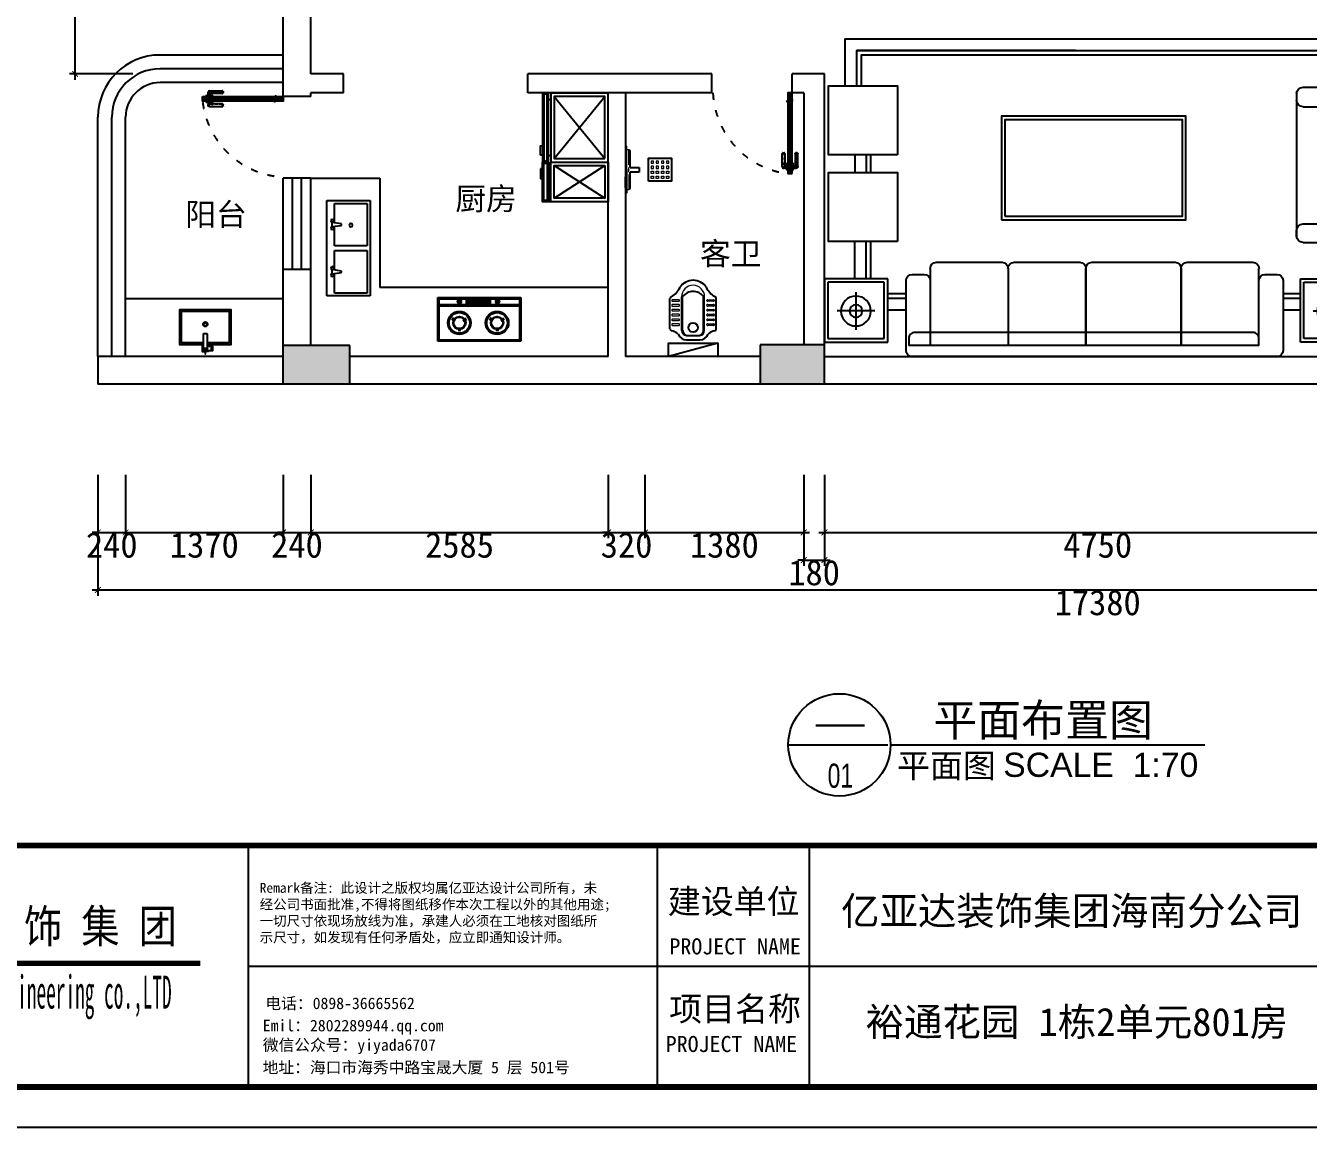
# Model space of a CAD drawing. Header units: millimetres. Extents: x 39175 to 443077, y -41362 to 75939.
# Drawn here: x 311598 to 322747, y -40275 to -30701 of the extents above; entities that cross this region are included whole.
import ezdxf
from ezdxf.enums import TextEntityAlignment as Align

# ---------------------------------------------------------------- set-up
doc = ezdxf.new("R2010")
doc.units = ezdxf.units.MM
doc.linetypes.add('ACAD_ISO03W100', pattern=[30, 12, -18])
doc.linetypes.add('HIDDEN2', pattern=[0.1875, 0.125, -0.0625])
for name, color, linetype in [('0-01图框模板说明', 2, 'Continuous'), ('0-02图框细线', 136, 'Continuous'), ('016-P平面家具', 51, 'Continuous'), ('2', 2, 'Continuous'), ('4', 4, 'Continuous'), ('8', 8, 'Continuous'), ('TK', 1, 'Continuous')]:
    doc.layers.add(name, color=color, linetype=linetype)
doc.layers.add('0.09', color=8, linetype='Continuous', lineweight=9)
doc.layers.add('0.15', color=3, linetype='Continuous', lineweight=15)
doc.styles.add('ar', font='arial.ttf')
doc.styles.add('H1', font='')
doc.styles.add('ST', font='')
doc.styles.get("Standard").update_dxf_attribs({"font": ''})
doc.styles.add('黑体', font='simhei.ttf')
doc.styles.get('H1').set_extended_font_data('SimSun')
doc.styles.get('ST').set_extended_font_data('NSimSun')
doc.styles.get('Standard').set_extended_font_data('NSimSun')
doc.linetypes.add('FENCELINE1', pattern='A,6.35,-2.54,[133,ltypeshp.shx,S=2.54,R=0,X=-2.54,Y=0],-2.54,25.4', length=36.83)
doc.dimstyles.new('ISO-25', dxfattribs={"dimtxt": 220, "dimasz": 50, "dimexe": 50, "dimexo": 0.625, "dimtad": 2, "dimdec": 0, "dimtxsty": 'Standard', "dimblk": 'ARCHTICK', "dimcen": 2.5, "dimdle": 50, "dimclrd": 251, "dimclre": 251, "dimclrt": 51, "dimadec": 0, "dimazin": 0, "dimtfac": 1, "dimtdec": 0, "dimtix": 1, "dimtmove": 2, "dimatfit": 3, "dimfxl": 500, "dimfxlon": 1, "dimarcsym": 0})

# ---------------------------------------------------------------- blocks, each defined once
blk = doc.blocks.new('hgggg')
at = {"layer": '0-01图框模板说明', "color": 2, "const_width": 0.724}
blk.add_lwpolyline([(3637.38, 670.41), (3637.38, 383.41), (3227.38, 383.41), (3227.38, 670.41)], close=True, dxfattribs=at)
blk.add_lwpolyline([(3637.38, 413.41), (3227.33, 413.41)], dxfattribs=at)
at = {"layer": '0-02图框细线'}
for p, q in [((3323.65, 383.41), (3323.65, 413.41)), ((3374.42, 383.24), (3374.42, 413.41)), ((3393.31, 383.24), (3393.31, 413.41)), ((3323.65, 398.41), (3637.38, 398.41))]:
    blk.add_line(p, q, dxfattribs=at)
blk.add_lwpolyline([(3642.38, 675.41), (3642.38, 378.41), (3222.38, 378.41), (3222.38, 675.41)], close=True, dxfattribs=at)
at = {"layer": '0-02图框细线', "ltscale": 0.2, "const_width": 0.666}
blk.add_lwpolyline([(3252.82, 398.77), (3317.66, 398.77)], dxfattribs=at)
at = {"layer": '0-02图框细线'}
for s, insert, char_height, attachment_point in [('{\\fSimHei|b0|i0|c134|p2;Remark备注: 此设计之版权均属亿亚达设计公司所有，未\\P经公司书面批准,不得将图纸移作本次工程以外的其他用途;\\P一切尺寸依现场放线为准，承建人必须在工地核对图纸所\\P示尺寸，如发现有任何矛盾处，应立即通知设计师。}', (3325.04, 401.2), 1.2293, 7), ('{\\fSimSun|b0|i0|c134|p2;建设单位}', (3375.72, 406.29), 3, 4), ('{\\fSimSun|b0|i0|c134|p2;PROJECT NAME}', (3375.92, 400.86), 2, 4), ('{\\fSimSun|b0|i0|c134|p2;项目名称}', (3375.89, 392.95), 3, 4), ('{\\fSimSun|b0|i0|c134|p2;电话：0898-36665562  }', (3325.75, 393.73), 1.4341, 4), ('{\\fSimSun|b0|i0|c134|p2;Emil：2802289944.qq.com}', (3325.43, 390.84), 1.4341, 4), ('{\\fSimSun|b0|i0|c134|p2;微信公众号：yiyada6707}', (3325.43, 388.43), 1.4341, 4), ('{\\fSimSun|b0|i0|c134|p2;PROJECT NAME}', (3375.46, 388.74), 2, 4), ('{\\fSimSun|b0|i0|c134|p2;地址：海口市海秀中路宝晟大厦 5 层 501号}', (3325.41, 385.76), 1.4341, 4)]:
    blk.add_mtext(s, dxfattribs=dict(at, insert=insert, char_height=char_height, attachment_point=attachment_point))
at = {"layer": '0-02图框细线', "attachment_point": 5, "style": '黑体'}
for s, insert, char_height in [('亿亚达装饰集团海南分公司', (3425.87, 405.07), 3.5), ('{\\fSimSun|b0|i0|c134|p2;\\H0.875x;裕通花园 1栋2单元801房\\H1.143x; }', (3426.52, 391.31), 4)]:
    blk.add_mtext(s, dxfattribs=dict(at, insert=insert, char_height=char_height))
at = {"layer": 'TK', "color": 150, "style": 'H1'}
for s, width, p in [('江 苏 億 亞 逹 装 饰 集 团', 0.85, (3253.05, 401.34)), ('jiangsu  Yiyada Interior design Engineering co.,LTD', 0.43, (3252.98, 393.15))]:
    blk.add_text(s, height=4.0976, dxfattribs=dict(at, width=width)).set_placement(p)
blk = doc.blocks.new('_ArchTick')
at = {"color": 0, "linetype": 'ByBlock', "const_width": 0.15}
blk.add_lwpolyline([(-0.5, -0.5), (0.5, 0.5)], dxfattribs=at)
blk = doc.blocks.new('*D237')
at = {"color": 251, "lineweight": -2, "transparency": 16777216}
for p, q in [((312226, -34605), (312226, -35155)), ((312466, -34605), (312466, -35155)), ((312226, -35105), (312176, -35105)), ((312226, -35105), (312466, -35105)), ((312466, -35105), (312516, -35105))]:
    blk.add_line(p, q, dxfattribs=at)
at = {"layer": 'Defpoints', "color": 0, "transparency": 16777216}
for p in [(312226, -33576), (312466, -33576), (312466, -35105)]:
    blk.add_point(p, dxfattribs=at)
at = {"color": 251, "lineweight": -2, "transparency": 16777216, "xscale": 50, "yscale": 50, "zscale": 50}
blk.add_blockref('_ArchTick', (312226, -35105), dxfattribs=at)
at = {"color": 251, "lineweight": -2, "transparency": 16777216, "xscale": 50, "yscale": 50, "zscale": 50, "rotation": 180}
blk.add_blockref('_ArchTick', (312466, -35105), dxfattribs=at)
at = {"color": 51, "transparency": 16777216, "insert": (312346, -35216), "char_height": 220, "attachment_point": 5}
blk.add_mtext('240', dxfattribs=at)
blk = doc.blocks.new('*D238')
at = {"color": 251, "lineweight": -2, "transparency": 16777216}
for p, q in [((312466, -34605), (312466, -35155)), ((313836, -34605), (313836, -35155)), ((312416, -35105), (313886, -35105))]:
    blk.add_line(p, q, dxfattribs=at)
at = {"layer": 'Defpoints', "color": 0, "transparency": 16777216}
for p in [(312466, -33576), (313836, -33576), (313836, -35105)]:
    blk.add_point(p, dxfattribs=at)
at = {"color": 251, "lineweight": -2, "transparency": 16777216, "xscale": 50, "yscale": 50, "zscale": 50, "rotation": 180}
blk.add_blockref('_ArchTick', (312466, -35105), dxfattribs=at)
at = {"color": 251, "lineweight": -2, "transparency": 16777216, "xscale": 50, "yscale": 50, "zscale": 50}
blk.add_blockref('_ArchTick', (313836, -35105), dxfattribs=at)
at = {"color": 51, "transparency": 16777216, "insert": (313151, -35216), "char_height": 220, "attachment_point": 5}
blk.add_mtext('1370', dxfattribs=at)
blk = doc.blocks.new('*D239')
at = {"color": 251, "lineweight": -2, "transparency": 16777216}
for p, q in [((313836, -34605), (313836, -35155)), ((314076, -34605), (314076, -35155)), ((313836, -35105), (313786, -35105)), ((313836, -35105), (314076, -35105)), ((314076, -35105), (314126, -35105))]:
    blk.add_line(p, q, dxfattribs=at)
at = {"layer": 'Defpoints', "color": 0, "transparency": 16777216}
for p in [(314076, -33481), (313836, -33576), (314076, -35105)]:
    blk.add_point(p, dxfattribs=at)
at = {"color": 251, "lineweight": -2, "transparency": 16777216, "xscale": 50, "yscale": 50, "zscale": 50}
blk.add_blockref('_ArchTick', (313836, -35105), dxfattribs=at)
at = {"color": 251, "lineweight": -2, "transparency": 16777216, "xscale": 50, "yscale": 50, "zscale": 50, "rotation": 180}
blk.add_blockref('_ArchTick', (314076, -35105), dxfattribs=at)
at = {"color": 51, "transparency": 16777216, "insert": (313956, -35216), "char_height": 220, "attachment_point": 5}
blk.add_mtext('240', dxfattribs=at)
blk = doc.blocks.new('*D240')
at = {"color": 251, "lineweight": -2, "transparency": 16777216}
for p, q in [((314076, -34605), (314076, -35155)), ((316661, -34605), (316661, -35155)), ((314026, -35105), (316711, -35105))]:
    blk.add_line(p, q, dxfattribs=at)
at = {"layer": 'Defpoints', "color": 0, "transparency": 16777216}
for p in [(314076, -33481), (316661, -33576), (316661, -35105)]:
    blk.add_point(p, dxfattribs=at)
at = {"color": 251, "lineweight": -2, "transparency": 16777216, "xscale": 50, "yscale": 50, "zscale": 50, "rotation": 180}
blk.add_blockref('_ArchTick', (314076, -35105), dxfattribs=at)
at = {"color": 251, "lineweight": -2, "transparency": 16777216, "xscale": 50, "yscale": 50, "zscale": 50}
blk.add_blockref('_ArchTick', (316661, -35105), dxfattribs=at)
at = {"color": 51, "transparency": 16777216, "insert": (315369, -35216), "char_height": 220, "attachment_point": 5}
blk.add_mtext('2585', dxfattribs=at)
blk = doc.blocks.new('*D250')
at = {"color": 251, "lineweight": -2, "transparency": 16777216}
for p, q in [((316661, -34605), (316661, -35155)), ((316981, -34605), (316981, -35155)), ((316661, -35105), (316611, -35105)), ((316661, -35105), (316981, -35105)), ((316981, -35105), (317031, -35105))]:
    blk.add_line(p, q, dxfattribs=at)
at = {"layer": 'Defpoints', "color": 0, "transparency": 16777216}
for p in [(316661, -33576), (316981, -33576), (316981, -35105)]:
    blk.add_point(p, dxfattribs=at)
at = {"color": 251, "lineweight": -2, "transparency": 16777216, "xscale": 50, "yscale": 50, "zscale": 50}
blk.add_blockref('_ArchTick', (316661, -35105), dxfattribs=at)
at = {"color": 251, "lineweight": -2, "transparency": 16777216, "xscale": 50, "yscale": 50, "zscale": 50, "rotation": 180}
blk.add_blockref('_ArchTick', (316981, -35105), dxfattribs=at)
at = {"color": 51, "transparency": 16777216, "insert": (316821, -35216), "char_height": 220, "attachment_point": 5}
blk.add_mtext('320', dxfattribs=at)
blk = doc.blocks.new('*D241')
at = {"color": 251, "lineweight": -2, "transparency": 16777216}
for p, q in [((316981, -34605), (316981, -35155)), ((318361, -34605), (318361, -35155)), ((316931, -35105), (318411, -35105))]:
    blk.add_line(p, q, dxfattribs=at)
at = {"layer": 'Defpoints', "color": 0, "transparency": 16777216}
for p in [(318361, -33476), (316981, -33576), (318361, -35105)]:
    blk.add_point(p, dxfattribs=at)
at = {"color": 251, "lineweight": -2, "transparency": 16777216, "xscale": 50, "yscale": 50, "zscale": 50, "rotation": 180}
blk.add_blockref('_ArchTick', (316981, -35105), dxfattribs=at)
at = {"color": 251, "lineweight": -2, "transparency": 16777216, "xscale": 50, "yscale": 50, "zscale": 50}
blk.add_blockref('_ArchTick', (318361, -35105), dxfattribs=at)
at = {"color": 51, "transparency": 16777216, "insert": (317671, -35216), "char_height": 220, "attachment_point": 5}
blk.add_mtext('1380', dxfattribs=at)
blk = doc.blocks.new('*D251')
at = {"color": 251, "lineweight": -2, "transparency": 16777216}
for p, q in [((318361, -34845), (318361, -35395)), ((318541, -34845), (318541, -35395)), ((318361, -35345), (318311, -35345)), ((318361, -35345), (318541, -35345)), ((318541, -35345), (318591, -35345))]:
    blk.add_line(p, q, dxfattribs=at)
at = {"layer": 'Defpoints', "color": 0, "transparency": 16777216}
for p in [(318361, -33476), (318541, -33816), (318541, -35345)]:
    blk.add_point(p, dxfattribs=at)
at = {"color": 251, "lineweight": -2, "transparency": 16777216, "xscale": 50, "yscale": 50, "zscale": 50}
blk.add_blockref('_ArchTick', (318361, -35345), dxfattribs=at)
at = {"color": 251, "lineweight": -2, "transparency": 16777216, "xscale": 50, "yscale": 50, "zscale": 50, "rotation": 180}
blk.add_blockref('_ArchTick', (318541, -35345), dxfattribs=at)
at = {"color": 51, "transparency": 16777216, "insert": (318451, -35456), "char_height": 220, "attachment_point": 5}
blk.add_mtext('180', dxfattribs=at)
blk = doc.blocks.new('*D242')
at = {"color": 251, "lineweight": -2, "transparency": 16777216}
for p, q in [((318541, -34605), (318541, -35155)), ((323291, -34605), (323291, -35155)), ((318491, -35105), (323341, -35105))]:
    blk.add_line(p, q, dxfattribs=at)
at = {"layer": 'Defpoints', "color": 0, "transparency": 16777216}
for p in [(318541, -33576), (323291, -33576), (323291, -35105)]:
    blk.add_point(p, dxfattribs=at)
at = {"color": 251, "lineweight": -2, "transparency": 16777216, "xscale": 50, "yscale": 50, "zscale": 50, "rotation": 180}
blk.add_blockref('_ArchTick', (318541, -35105), dxfattribs=at)
at = {"color": 251, "lineweight": -2, "transparency": 16777216, "xscale": 50, "yscale": 50, "zscale": 50}
blk.add_blockref('_ArchTick', (323291, -35105), dxfattribs=at)
at = {"color": 51, "transparency": 16777216, "insert": (320916, -35216), "char_height": 220, "attachment_point": 5}
blk.add_mtext('4750', dxfattribs=at)
blk = doc.blocks.new('*D267')
at = {"color": 251, "lineweight": -2, "transparency": 16777216}
for p, q in [((310913, -33576), (310913, -33526)), ((311413, -33576), (310863, -33576)), ((310913, -33576), (310913, -33816)), ((311413, -33816), (310863, -33816)), ((310913, -33816), (310913, -33866))]:
    blk.add_line(p, q, dxfattribs=at)
at = {"layer": 'Defpoints', "color": 0, "transparency": 16777216}
for p in [(312466, -33576), (310913, -33816), (312226, -33816)]:
    blk.add_point(p, dxfattribs=at)
at = {"color": 251, "lineweight": -2, "transparency": 16777216, "xscale": 50, "yscale": 50, "zscale": 50}
for p, rotation in [((310913, -33576), 270), ((310913, -33816), 90)]:
    blk.add_blockref('_ArchTick', p, dxfattribs=dict(at, rotation=rotation))
at = {"color": 51, "transparency": 16777216, "insert": (310802, -33696), "char_height": 220, "attachment_point": 5, "rotation": 90}
blk.add_mtext('240', dxfattribs=at)
blk = doc.blocks.new('*D268')
at = {"color": 251, "lineweight": -2, "transparency": 16777216}
for p, q in [((311413, -31286), (310863, -31286)), ((310913, -33626), (310913, -31236)), ((311413, -33576), (310863, -33576))]:
    blk.add_line(p, q, dxfattribs=at)
at = {"layer": 'Defpoints', "color": 0, "transparency": 16777216}
for p in [(310913, -31286), (318261, -31286), (312466, -33576)]:
    blk.add_point(p, dxfattribs=at)
at = {"color": 251, "lineweight": -2, "transparency": 16777216, "xscale": 50, "yscale": 50, "zscale": 50}
for p, rotation in [((310913, -31286), 90), ((310913, -33576), 270)]:
    blk.add_blockref('_ArchTick', p, dxfattribs=dict(at, rotation=rotation))
at = {"color": 51, "transparency": 16777216, "insert": (310802, -32431), "char_height": 220, "attachment_point": 5, "rotation": 90}
blk.add_mtext('2290', dxfattribs=at)
blk = doc.blocks.new('*D269')
at = {"color": 251, "lineweight": -2, "transparency": 16777216}
for p, q in [((312028, -31171), (312028, -28541)), ((312528, -28591), (311978, -28591)), ((312528, -31121), (311978, -31121))]:
    blk.add_line(p, q, dxfattribs=at)
at = {"layer": 'Defpoints', "color": 0, "transparency": 16777216}
for p in [(312028, -28591), (315191, -28591), (318261, -31121)]:
    blk.add_point(p, dxfattribs=at)
at = {"color": 251, "lineweight": -2, "transparency": 16777216, "xscale": 50, "yscale": 50, "zscale": 50}
for p, rotation in [((312028, -28591), 90), ((312028, -31121), 270)]:
    blk.add_blockref('_ArchTick', p, dxfattribs=dict(at, rotation=rotation))
at = {"color": 51, "transparency": 16777216, "insert": (311917, -29856), "char_height": 220, "attachment_point": 5, "rotation": 90}
blk.add_mtext('2530', dxfattribs=at)
blk = doc.blocks.new('*D248')
at = {"color": 251, "lineweight": -2, "transparency": 16777216}
for p, q in [((312226, -35105), (312226, -35655)), ((329606, -35105), (329606, -35655)), ((312176, -35605), (329656, -35605))]:
    blk.add_line(p, q, dxfattribs=at)
at = {"layer": 'Defpoints', "color": 0, "transparency": 16777216}
for p in [(329606, -32571), (312226, -33816), (329606, -35605)]:
    blk.add_point(p, dxfattribs=at)
at = {"color": 251, "lineweight": -2, "transparency": 16777216, "xscale": 50, "yscale": 50, "zscale": 50, "rotation": 180}
blk.add_blockref('_ArchTick', (312226, -35605), dxfattribs=at)
at = {"color": 251, "lineweight": -2, "transparency": 16777216, "xscale": 50, "yscale": 50, "zscale": 50}
blk.add_blockref('_ArchTick', (329606, -35605), dxfattribs=at)
at = {"color": 51, "transparency": 16777216, "insert": (320916, -35716), "char_height": 220, "attachment_point": 5}
blk.add_mtext('17380', dxfattribs=at)
blk = doc.blocks.new('*D275')
at = {"color": 251, "lineweight": -2, "transparency": 16777216}
for p, q in [((310378, -33866), (310378, -23506)), ((310878, -23556), (310328, -23556)), ((310878, -33816), (310328, -33816))]:
    blk.add_line(p, q, dxfattribs=at)
at = {"layer": 'Defpoints', "color": 0, "transparency": 16777216}
for p in [(310378, -23556), (312226, -23556), (312226, -33816)]:
    blk.add_point(p, dxfattribs=at)
at = {"color": 251, "lineweight": -2, "transparency": 16777216, "xscale": 50, "yscale": 50, "zscale": 50}
for p, rotation in [((310378, -23556), 90), ((310378, -33816), 270)]:
    blk.add_blockref('_ArchTick', p, dxfattribs=dict(at, rotation=rotation))
at = {"color": 51, "transparency": 16777216, "insert": (310268, -28686), "char_height": 220, "attachment_point": 5, "rotation": 90}
blk.add_mtext('10260', dxfattribs=at)
blk = doc.blocks.new('mq')
at = {"layer": '2', "color": 51}
for p, q in [((33971, 22093), (33971, 22391)), ((33971, 22391), (34671, 22391)), ((34671, 22391), (34671, 22093)), ((34681, 22093), (33961, 22093)), ((34681, 22081), (33961, 22081)), ((34671, 22031), (33971, 22031)), ((34443, 22063), (34218, 22063)), ((34443, 22049), (34218, 22049))]:
    blk.add_line(p, q, dxfattribs=at)
at = {"layer": '2', "color": 250}
for p, q in [((34162, 22281), (34162, 22314)), ((34167, 22281), (34167, 22314)), ((34172, 22281), (34172, 22314)), ((34490, 22281), (34490, 22314)), ((34495, 22281), (34495, 22314)), ((34500, 22281), (34500, 22314)), ((34130, 22226), (34102, 22210)), ((34133, 22222), (34104, 22205)), ((34135, 22217), (34107, 22201)), ((34199, 22217), (34227, 22201)), ((34201, 22222), (34230, 22205)), ((34204, 22226), (34232, 22210)), ((34458, 22226), (34430, 22210)), ((34461, 22222), (34432, 22205)), ((34463, 22217), (34435, 22201)), ((34527, 22217), (34555, 22201)), ((34529, 22222), (34558, 22205)), ((34532, 22226), (34560, 22210)), ((34159, 22033), (34159, 22077)), ((34159, 22077), (34167, 22077)), ((34167, 22077), (34167, 22033)), ((34491, 22033), (34491, 22077)), ((34491, 22077), (34498, 22077)), ((34498, 22077), (34498, 22033)), ((34167, 22033), (34159, 22033)), ((34443, 22068), (34218, 22068)), ((34443, 22044), (34218, 22044)), ((34498, 22033), (34491, 22033))]:
    blk.add_line(p, q, dxfattribs=at)
at = {"layer": '2', "color": 33}
for p, q in [((33971, 22031), (33971, 22081)), ((34671, 22081), (34671, 22031))]:
    blk.add_line(p, q, dxfattribs=at)
at = {"layer": '2', "color": 250}
for centre, radius in [((34167, 22241), 100), ((34495, 22241), 100), ((34167, 22241), 55), ((34495, 22241), 55)]:
    blk.add_circle(centre, radius, dxfattribs=at)
at = {"layer": '2', "color": 51}
for centre, radius in [((34167, 22241), 90), ((34495, 22241), 90), ((34167, 22241), 50), ((34495, 22241), 50)]:
    blk.add_circle(centre, radius, dxfattribs=at)
at = {"layer": '2', "color": 250}
for centre, start, end in [((34163, 22055), 102.5045, 257.4955), ((34163, 22055), 281.0375, 78.9625), ((34495, 22055), 102.5045, 257.4955), ((34495, 22055), 281.0375, 78.9625)]:
    blk.add_arc(centre, 18.4, start, end, dxfattribs=at)
at = {"layer": '4', "color": 51}
for p, q in [((33961, 22021), (33961, 22401)), ((33961, 22401), (34681, 22401)), ((34681, 22401), (34681, 22021)), ((34681, 22021), (33961, 22021))]:
    blk.add_line(p, q, dxfattribs=at)
blk = doc.blocks.new('xsc')
at = {"layer": '2', "color": 250}
for p, q in [((35673, 21803), (35388, 21803)), ((35388, 21803), (35388, 21434)), ((35673, 21634), (35673, 21803)), ((35611, 21624), (35695, 21637)), ((35695, 21637), (35696, 21602)), ((35611, 21612), (35611, 21624)), ((35696, 21602), (35611, 21612)), ((35673, 21434), (35673, 21604)), ((35388, 21434), (35673, 21434)), ((35673, 21394), (35388, 21394)), ((35388, 21394), (35388, 21024)), ((35673, 21225), (35673, 21394)), ((35611, 21215), (35695, 21228)), ((35611, 21202), (35611, 21215)), ((35696, 21192), (35611, 21202)), ((35673, 21024), (35673, 21195)), ((35695, 21228), (35696, 21192)), ((35388, 21024), (35673, 21024))]:
    blk.add_line(p, q, dxfattribs=at)
for centre, radius in [((35691, 21651), 12.8), ((35529, 21614), 14.8), ((35692, 21588), 12.8), ((35691, 21241), 12.8), ((35692, 21179), 12.8)]:
    blk.add_circle(centre, radius, dxfattribs=at)
at = {"layer": '4', "color": 51}
for p, q in [((35362, 21829), (35362, 20999)), ((35740, 21829), (35362, 21829)), ((35740, 20999), (35740, 21829)), ((35362, 20999), (35740, 20999))]:
    blk.add_line(p, q, dxfattribs=at)
blk = doc.blocks.new('2111')
at = {"color": 8, "linetype": 'HIDDEN2', "ltscale": 25}
blk.add_lwpolyline([(679716, -358577), (679716, -358549, -0.414214), (679728, -358537), (679843, -358537, -0.414214), (679848, -358542), (679848, -358555, -0.414214), (679843, -358560), (679738, -358560, 0.414214), (679736, -358562), (679736, -358577)], format="xyb", dxfattribs=at)
blk.add_lwpolyline([(679758, -358585), (679698, -358585), (679698, -358579, -0.414214), (679700, -358577), (679756, -358577, -0.414214), (679758, -358579)], format="xyb", close=True, dxfattribs=at)
at = {"layer": '8', "color": 250, "linetype": 'HIDDEN2', "ltscale": 1.5}
for p, q in [((679840, -358560), (679840, -358537)), ((679845, -358559), (679845, -358538)), ((679846, -358559), (679846, -358538)), ((679846, -358558), (679846, -358539))]:
    blk.add_line(p, q, dxfattribs=at)
blk.add_lwpolyline([(679718, -358577), (679718, -358549, -0.414214), (679728, -358539), (679846, -358539), (679846, -358558), (679738, -358558, 0.414214), (679734, -358562), (679734, -358577)], format="xyb", dxfattribs=at)
blk.add_lwpolyline([(679756, -358585), (679699, -358585), (679699, -358579, -0.414214), (679700, -358579), (679756, -358579, -0.414214), (679756, -358579)], format="xyb", close=True, dxfattribs=at)
for centre, radius, start, end in [((679734, -358545), 18.8, 194.024, 275.2908), ((679741, -358548), 13.1, 122.6197, 245.8556), ((679813, -358548), 59.5, 169.8168, 191.4777)]:
    blk.add_arc(centre, radius, start, end, dxfattribs=at)
blk = doc.blocks.new('hgfhjgdjhgjkgk')
at = {"layer": '016-P平面家具', "ltscale": 10}
h = blk.add_hatch(dxfattribs=at)
h.set_pattern_fill('ANSI34', color=250, scale=1.777778, style=0)
h.set_pattern_definition([(225, (42806.6198, 46109.81), (0.94281, -0.94281), []), (225, (42806.3055, 46109.81), (0.94281, -0.94281), []), (225, (42805.9913, 46109.81), (0.94281, -0.94281), []), (225, (42805.677, 46109.81), (0.94281, -0.94281), [])])
h.paths.add_polyline_path([(42798, 46094), (42799, 46094), (42799, 46109), (42806, 46109), (42806, 46094), (42807, 46094), (42807, 46110), (42798, 46110)])
h = blk.add_hatch(dxfattribs=at)
h.set_pattern_fill('ANSI34', color=250, scale=1.777778, style=0)
h.set_pattern_definition([(135, (42815.5087, 46064.4767), (0.94281, 0.94281), []), (135, (42815.1944, 46064.4767), (0.94281, 0.94281), []), (135, (42814.8802, 46064.4767), (0.94281, 0.94281), []), (135, (42814.5659, 46064.4767), (0.94281, 0.94281), [])])
h.paths.add_polyline_path([(42807, 46080), (42808, 46080), (42808, 46065), (42815, 46065), (42815, 46080), (42816, 46080), (42816, 46064), (42807, 46064)])
h = blk.add_hatch(dxfattribs=at)
h.set_pattern_fill('DOLMIT', color=250, scale=0.3, style=0)
h.set_pattern_definition([(0, (42974.1673, 46082.1434), (0, 1.905), []), (45, (42974.1673, 46082.1434), (-3.81, 3.81), [2.69408, -5.38815])])
h.paths.add_polyline_path([(43200, 46082), (43200, 46092), (42974, 46092), (42974, 46082)])
h = blk.add_hatch(dxfattribs=at)
h.set_pattern_fill('ANSI34', color=250, scale=1.777778, style=0)
h.set_pattern_definition([(45, (43358.826, 46064.4767), (-0.94281, 0.94281), []), (45, (43359.1402, 46064.4767), (-0.94281, 0.94281), []), (45, (43359.4545, 46064.4767), (-0.94281, 0.94281), []), (45, (43359.7688, 46064.4767), (-0.94281, 0.94281), [])])
h.paths.add_polyline_path([(43368, 46080), (43367, 46080), (43367, 46065), (43360, 46065), (43360, 46080), (43359, 46080), (43359, 46064), (43368, 46064)])
h = blk.add_hatch(dxfattribs=at)
h.set_pattern_fill('ANSI34', color=250, scale=1.777778, style=0)
h.set_pattern_definition([(315, (43367.7149, 46109.81), (-0.94281, -0.94281), []), (315, (43368.0291, 46109.81), (-0.94281, -0.94281), []), (315, (43368.3434, 46109.81), (-0.94281, -0.94281), []), (315, (43368.6577, 46109.81), (-0.94281, -0.94281), [])])
h.paths.add_polyline_path([(43377, 46094), (43376, 46094), (43376, 46109), (43369, 46109), (43369, 46094), (43368, 46094), (43368, 46110), (43377, 46110)])
at = {"layer": '016-P平面家具', "color": 250, "linetype": 'ByBlock'}
for p, q in [((42740, 46104), (43434, 46104)), ((42740, 46070), (42740, 46104)), ((43434, 46070), (42740, 46070)), ((42748, 46070), (42748, 46104)), ((43426, 46092), (42748, 46092)), ((43426, 46082), (42748, 46082)), ((42974, 46082), (42974, 46092)), ((43200, 46082), (43200, 46092)), ((43426, 46104), (43426, 46070)), ((43434, 46104), (43434, 46070))]:
    blk.add_line(p, q, dxfattribs=at)
at = {"layer": '016-P平面家具', "color": 51, "linetype": 'ByBlock'}
blk.add_lwpolyline([(42737, 46107), (43437, 46107), (43437, 46067), (42737, 46067)], close=True, dxfattribs=at)
at = {"layer": '016-P平面家具', "color": 8, "ltscale": 10}
for points in [[(42807, 46092), (42807, 46110), (42798, 46110), (42798, 46092)], [(42806, 46092), (42806, 46109), (42799, 46109), (42799, 46092)], [(42816, 46082), (42816, 46064), (42807, 46064), (42807, 46082)], [(42815, 46082), (42815, 46065), (42808, 46065), (42808, 46082)], [(43359, 46082), (43359, 46064), (43368, 46064), (43368, 46082)], [(43360, 46082), (43360, 46065), (43367, 46065), (43367, 46082)], [(43368, 46092), (43368, 46110), (43377, 46110), (43377, 46092)], [(43369, 46092), (43369, 46109), (43376, 46109), (43376, 46092)]]:
    blk.add_lwpolyline(points, dxfattribs=at)
blk = doc.blocks.new('人工流产')
at = {"color": 51}
for p, q in [((106068, 5138), (105952, 5138)), ((105809, 5044), (105809, 4780)), ((105919, 5059), (105919, 4765)), ((106068, 5101), (105952, 5101)), ((106101, 5059), (106101, 4765)), ((106211, 5044), (106211, 4780))]:
    blk.add_line(p, q, dxfattribs=at)
blk.add_circle((106010, 5032), 41.6, dxfattribs=at)
for centre, radius, start, end in [((105952, 5059), 79.3, 90, 156.9313), ((106068, 5059), 79.3, 23.0687, 90), ((105826, 5044), 16.8, 100.137, 180), ((105803, 5174), 115, 280.137, 308.1081), ((105961, 5059), 42, 90, 180), ((106059, 5059), 42, 0, 90), ((106157, 5097), 16.8, 203.0687, 231.8919), ((106218, 5174), 115, 231.8919, 259.863), ((106194, 5044), 16.8, 0, 79.863), ((105826, 4780), 16.8, 180, 259.863), ((105715, 4593), 202, 26.1025, 57.7527), ((106010, 4833), 114, 216.6792, 323.3208), ((106305, 4593), 202, 122.2473, 153.8975), ((106194, 4780), 16.8, 280.137, 0), ((106012, 4763), 142, 214.9928, 269.0254), ((106008, 4763), 142, 270.9746, 325.0072)]:
    blk.add_arc(centre, radius, start, end, dxfattribs=at)
blk.add_arc((105863, 5097), 16.8, 308.1081, 336.9313)
at = {"layer": '0.09', "color": 8}
for p, q in [((105833, 5014), (105883, 5014)), ((105883, 5000), (105833, 5000)), ((105833, 4972), (105883, 4972)), ((105883, 4958), (105833, 4958)), ((105833, 4930), (105883, 4930)), ((105883, 4916), (105833, 4916)), ((106187, 5014), (106137, 5014)), ((106137, 5000), (106187, 5000)), ((106187, 4972), (106137, 4972)), ((106137, 4958), (106187, 4958)), ((106187, 4930), (106137, 4930)), ((106137, 4916), (106187, 4916)), ((105833, 4888), (105883, 4888)), ((105883, 4874), (105833, 4874)), ((105833, 4846), (105883, 4846)), ((105883, 4832), (105833, 4832)), ((105833, 4804), (105883, 4804)), ((106187, 4888), (106137, 4888)), ((106137, 4874), (106187, 4874)), ((106187, 4846), (106137, 4846)), ((106137, 4832), (106187, 4832)), ((106187, 4804), (106137, 4804)), ((105883, 4790), (105833, 4790)), ((106137, 4790), (106187, 4790))]:
    blk.add_line(p, q, dxfattribs=at)
for centre, start, end in [((105831, 5007), 73.7392, 286.2608), ((105831, 4965), 73.7392, 286.2608), ((105831, 4923), 73.7392, 286.2608), ((105885, 5007), 253.7392, 106.2608), ((105885, 4965), 253.7392, 106.2608), ((105885, 4923), 253.7392, 106.2608), ((106135, 5007), 73.7392, 286.2608), ((106135, 4965), 73.7392, 286.2608), ((106135, 4923), 73.7392, 286.2608), ((106189, 5007), 253.7392, 106.2608), ((106189, 4965), 253.7392, 106.2608), ((106189, 4923), 253.7392, 106.2608), ((105831, 4881), 73.7392, 286.2608), ((105831, 4839), 73.7392, 286.2608), ((105831, 4797), 73.7392, 286.2608), ((105885, 4881), 253.7392, 106.2608), ((105885, 4839), 253.7392, 106.2608), ((105885, 4797), 253.7392, 106.2608), ((106135, 4881), 73.7392, 286.2608), ((106135, 4839), 73.7392, 286.2608), ((106135, 4797), 73.7392, 286.2608), ((106189, 4881), 253.7392, 106.2608), ((106189, 4839), 253.7392, 106.2608), ((106189, 4797), 253.7392, 106.2608)]:
    blk.add_arc(centre, 7.37, start, end, dxfattribs=at)
at = {"layer": '0.15', "color": 8}
for p, q in [((105910, 5059), (105910, 4765)), ((106110, 5059), (106110, 4765))]:
    blk.add_line(p, q, dxfattribs=at)
for centre, radius, start, end in [((105952, 5059), 42, 90, 180), ((106068, 5059), 42, 0, 90), ((106010, 4765), 100, 180, 0)]:
    blk.add_arc(centre, radius, start, end, dxfattribs=at)
blk = doc.blocks.new('SFGG')
at = {"color": 51, "lineweight": -3}
for p, q in [((116295, -74747), (116295, -74667)), ((116295, -74667), (116335, -74667)), ((116335, -74667), (116335, -74747)), ((116111, -74781), (116111, -74783)), ((116314, -74777), (116114, -74777)), ((116115, -74787), (116253, -74787)), ((116295, -74747), (116155, -74747)), ((116257, -74781), (116257, -74783)), ((116257, -74783), (116372, -74783)), ((116314, -74777), (116514, -74777)), ((116475, -74747), (116335, -74747)), ((116372, -74781), (116372, -74783)), ((116472, -74787), (116376, -74787)), ((116472, -74787), (116514, -74787))]:
    blk.add_line(p, q, dxfattribs=at)
at = {"color": 250, "linetype": 'ByBlock', "lineweight": 15}
for p, q in [((116142, -74761), (116142, -74773)), ((116272, -74757), (116145, -74757)), ((116335, -74757), (116295, -74757)), ((116357, -74757), (116484, -74757)), ((116488, -74761), (116488, -74773))]:
    blk.add_line(p, q, dxfattribs=at)
at = {"color": 251, "linetype": 'ByBlock', "lineweight": 15}
for p, q in [((116145, -74757), (116145, -74757)), ((116485, -74757), (116485, -74757))]:
    blk.add_line(p, q, dxfattribs=at)
at = {"color": 51, "lineweight": -3}
blk.add_lwpolyline([(116415, -74587), (116215, -74587), (116215, -74387), (116415, -74387)], close=True, dxfattribs=at)
at = {"color": 250, "linetype": 'ByBlock', "lineweight": 15}
for points in [[(116239, -74431), (116259, -74431), (116259, -74411), (116239, -74411)], [(116239, -74475), (116259, -74475), (116259, -74455), (116239, -74455)], [(116283, -74431), (116303, -74431), (116303, -74411), (116283, -74411)], [(116283, -74475), (116303, -74475), (116303, -74455), (116283, -74455)], [(116347, -74431), (116327, -74431), (116327, -74411), (116347, -74411)], [(116347, -74475), (116327, -74475), (116327, -74455), (116347, -74455)], [(116391, -74431), (116371, -74431), (116371, -74411), (116391, -74411)], [(116391, -74475), (116371, -74475), (116371, -74455), (116391, -74455)], [(116239, -74519), (116259, -74519), (116259, -74499), (116239, -74499)], [(116239, -74563), (116259, -74563), (116259, -74543), (116239, -74543)], [(116283, -74519), (116303, -74519), (116303, -74499), (116283, -74499)], [(116283, -74563), (116303, -74563), (116303, -74543), (116283, -74543)], [(116347, -74519), (116327, -74519), (116327, -74499), (116347, -74499)], [(116347, -74563), (116327, -74563), (116327, -74543), (116347, -74543)], [(116391, -74519), (116371, -74519), (116371, -74499), (116391, -74499)], [(116391, -74563), (116371, -74563), (116371, -74543), (116391, -74543)]]:
    blk.add_lwpolyline(points, close=True, dxfattribs=at)
at = {"color": 51, "lineweight": -3}
for centre, radius, start, end in [((116115, -74781), 4, 90, 180), ((116115, -74783), 4, 180, 270), ((116155, -74757), 10, 90, 180), ((116253, -74781), 4, 0, 90), ((116253, -74783), 4, 270, 0), ((116376, -74781), 4, 90, 180), ((116376, -74783), 4, 180, 270), ((116475, -74757), 10, 0, 90), ((116514, -74781), 4, 0, 90), ((116514, -74783), 4, 270, 0)]:
    blk.add_arc(centre, radius, start, end, dxfattribs=at)
at = {"color": 250, "linetype": 'ByBlock', "lineweight": 15}
for centre, start, end in [((116146, -74761), 90, 180), ((116146, -74773), 180, 270), ((116484, -74761), 0, 90), ((116484, -74773), 270, 0)]:
    blk.add_arc(centre, 4, start, end, dxfattribs=at)
blk = doc.blocks.new('swrgs e')
at = {"layer": '016-P平面家具', "color": 51, "ltscale": 120}
for p, q in [((381193, 55657), (381193, 54420)), ((381193, 55657), (381193, 55600)), ((381737, 55713), (381250, 55713)), ((381793, 55657), (381793, 54420)), ((381793, 55657), (381793, 55600)), ((381737, 55543), (381250, 55543)), ((385634, 55124), (385634, 54973)), ((381737, 54525), (381250, 54525)), ((381737, 54525), (381250, 54525)), ((381193, 54420), (381193, 54469)), ((381193, 54420), (381193, 54469)), ((381793, 54420), (381793, 54469)), ((381793, 54420), (381793, 54469)), ((381737, 54364), (381250, 54364)), ((381737, 54364), (381250, 54364)), ((382172, 54191), (382744, 54191)), ((382849, 54191), (383572, 54191)), ((383677, 54191), (384249, 54191)), ((384353, 54191), (384925, 54191)), ((382068, 54086), (381963, 54086)), ((382120, 54034), (382120, 54139)), ((382796, 53472), (382796, 54139)), ((382796, 54139), (382796, 53472)), ((383625, 54139), (383625, 53472)), ((383625, 54139), (383625, 53472)), ((383625, 53472), (383625, 54139)), ((383625, 53472), (383625, 54139)), ((384301, 54139), (384301, 53472)), ((384977, 54139), (384977, 53472)), ((385134, 54086), (385030, 54086)), ((381211, 54047), (381211, 53498)), ((381760, 54047), (381211, 54047)), ((381760, 53498), (381760, 54047)), ((381911, 54034), (381911, 53425)), ((382120, 53472), (382120, 54034)), ((382120, 53472), (382120, 54034)), ((384977, 54034), (384977, 53472)), ((384977, 54034), (384977, 53472)), ((385187, 53425), (385187, 54034)), ((385347, 53498), (385347, 54047)), ((385347, 54047), (385896, 54047)), ((385896, 54047), (385896, 53498)), ((381211, 53498), (381760, 53498)), ((382796, 53472), (382120, 53472)), ((385163, 53472), (382120, 53472)), ((383625, 53472), (382796, 53472)), ((385163, 53472), (383625, 53472)), ((385896, 53498), (385347, 53498)), ((381963, 53373), (385134, 53373))]:
    blk.add_line(p, q, dxfattribs=at)
at = {"layer": '016-P平面家具', "color": 250, "ltscale": 120}
for p, q in [((385494, 54973), (385494, 55124)), ((385534, 55124), (385534, 54973)), ((381241, 54018), (381241, 53528)), ((381731, 54018), (381241, 54018)), ((381731, 53528), (381731, 54018)), ((385377, 53528), (385377, 54018)), ((385377, 54018), (385867, 54018)), ((385867, 54018), (385867, 53528)), ((381485, 53931), (381485, 53605)), ((385623, 53931), (385623, 53605)), ((381648, 53770), (381322, 53770)), ((385460, 53770), (385786, 53770)), ((381241, 53528), (381731, 53528)), ((385867, 53528), (385377, 53528))]:
    blk.add_line(p, q, dxfattribs=at)
at = {"layer": '016-P平面家具', "color": 51, "ltscale": 120}
blk.add_lwpolyline([(385716, 55724), (385716, 56133), (381360, 56133), (381360, 55713)], dxfattribs=at)
at = {"layer": '016-P平面家具', "color": 250, "ltscale": 120}
for points in [[(383329, 56033), (381430, 56033), (381430, 55713)], [(383329, 55993), (381470, 55993), (381470, 55713)], [(385616, 55724), (385616, 56033), (383329, 56033)], [(385576, 55724), (385576, 55993), (383329, 55993)], [(381475, 54364), (381475, 54047)], [(381517, 54364), (381517, 54047)], [(385494, 54047), (385494, 54373)], [(385534, 54047), (385534, 54373)], [(381760, 53917), (381911, 53917)], [(381760, 53877), (381911, 53877)], [(385187, 53917), (385347, 53917)], [(385187, 53877), (385347, 53877)]]:
    blk.add_lwpolyline(points, dxfattribs=at)
at = {"layer": '016-P平面家具', "color": 51, "ltscale": 120}
for points in [[(385262, 55124), (385862, 55124), (385862, 55724), (385262, 55724)], [(384359, 54561), (382756, 54561), (382756, 55461), (384359, 55461)], [(385262, 54373), (385862, 54373), (385862, 54973), (385262, 54973)]]:
    blk.add_lwpolyline(points, close=True, dxfattribs=at)
at = {"layer": '016-P平面家具', "color": 250, "ltscale": 120}
blk.add_lwpolyline([(384329, 54591), (382786, 54591), (382786, 55431), (384329, 55431)], close=True, dxfattribs=at)
at = {"layer": '016-P平面家具', "color": 51}
for points in [[(381375, 54364), (381375, 54047)], [(385634, 54047), (385634, 54373)], [(381760, 53777), (381911, 53777)], [(385187, 53777), (385347, 53777)]]:
    blk.add_lwpolyline(points, dxfattribs=at)
at = {"layer": '016-P平面家具', "color": 250, "ltscale": 120}
blk.add_lwpolyline([(382120, 53530, -0.414214), (382172, 53582), (385111, 53582, -0.414214), (385163, 53530), (385163, 53472), (382120, 53472)], format="xyb", close=True, dxfattribs=at)
at = {"layer": '016-P平面家具', "color": 51, "ltscale": 120}
for centre in [(381485, 53768), (385623, 53768)]:
    blk.add_circle(centre, 130, dxfattribs=at)
at = {"layer": '016-P平面家具', "color": 250, "ltscale": 120}
for centre in [(381485, 53768), (385623, 53768)]:
    blk.add_circle(centre, 55, dxfattribs=at)
at = {"layer": '016-P平面家具', "color": 51, "ltscale": 120}
for centre, radius, start, end in [((381250, 55657), 56.3, 90, 180), ((381737, 55657), 56.3, 0, 90), ((381250, 55600), 56.3, 180, 270), ((381737, 55600), 56.3, 270, 0), ((381250, 54469), 56.3, 90, 180), ((381250, 54469), 56.3, 90, 180), ((381737, 54469), 56.3, 0, 90), ((381737, 54469), 56.3, 0, 90), ((381250, 54420), 56.3, 180, 270), ((381250, 54420), 56.3, 180, 270), ((381737, 54420), 56.3, 270, 0), ((381737, 54420), 56.3, 270, 0), ((382172, 54139), 52.4, 90, 180), ((382172, 54139), 52.4, 90, 180), ((382744, 54139), 52.4, 0, 90), ((382849, 54139), 52.4, 90, 180), ((382849, 54139), 52.4, 90, 180), ((383572, 54139), 52.4, 0, 90), ((383572, 54139), 52.4, 0, 90), ((383677, 54139), 52.4, 90, 180), ((383677, 54139), 52.4, 90, 180), ((384249, 54139), 52.4, 0, 90), ((384353, 54139), 52.4, 90, 180), ((384925, 54139), 52.4, 0, 90), ((381963, 54034), 52.4, 90, 180), ((382068, 54034), 52.4, 0, 90), ((385030, 54034), 52.4, 90, 180), ((385134, 54034), 52.4, 0, 90), ((381963, 53425), 52.4, 180, 270), ((385134, 53425), 52.4, 270, 0)]:
    blk.add_arc(centre, radius, start, end, dxfattribs=at)
blk = doc.blocks.new('*D276')
at = {"color": 251, "lineweight": -2, "transparency": 16777216}
for p, q in [((311413, -31286), (310863, -31286)), ((310913, -33626), (310913, -31236)), ((311413, -33576), (310863, -33576))]:
    blk.add_line(p, q, dxfattribs=at)
at = {"layer": 'Defpoints', "color": 0, "transparency": 16777216}
for p in [(310913, -31286), (314076, -31286), (312466, -33576)]:
    blk.add_point(p, dxfattribs=at)
at = {"color": 251, "lineweight": -2, "transparency": 16777216, "xscale": 50, "yscale": 50, "zscale": 50}
for p, rotation in [((310913, -31286), 90), ((310913, -33576), 270)]:
    blk.add_blockref('_ArchTick', p, dxfattribs=dict(at, rotation=rotation))
at = {"color": 51, "transparency": 16777216, "insert": (310802, -32431), "char_height": 220, "attachment_point": 5, "rotation": 90}
blk.add_mtext('2290', dxfattribs=at)
blk = doc.blocks.new('sdf3434')
at = {"color": 251}
for p, q in [((142193, 27978), (141753, 28518)), ((142193, 28518), (141753, 27978)), ((142193, 27918), (141753, 27633)), ((142193, 27633), (141753, 27918))]:
    blk.add_line(p, q, dxfattribs=at)
at = {"color": 2}
for p, q in [((142243, 28492), (142223, 28492)), ((142243, 28005), (142223, 28005)), ((142243, 27892), (142223, 27892)), ((142243, 27605), (142223, 27605))]:
    blk.add_line(p, q, dxfattribs=at)
for points in [[(141723, 27948), (141723, 28548), (142223, 28548), (142223, 27948)], [(142243, 27948), (142243, 28548), (142293, 28548), (142293, 27948)], [(142253, 27958), (142253, 28538), (142283, 28538), (142283, 27958)], [(142312, 28008), (142312, 28090), (142293, 28090), (142293, 28008)], [(141723, 27948), (141723, 27603), (142223, 27603), (142223, 27948)], [(142243, 27948), (142243, 27603), (142293, 27603), (142293, 27948)], [(142253, 27938), (142253, 27613), (142283, 27613), (142283, 27938)], [(142312, 27889), (142312, 27806), (142293, 27806), (142293, 27889)]]:
    blk.add_lwpolyline(points, close=True, dxfattribs=at)
at = {"color": 251}
for points in [[(141753, 27978), (141753, 28518), (142193, 28518), (142193, 27978)], [(141753, 27918), (141753, 27633), (142193, 27633), (142193, 27918)]]:
    blk.add_lwpolyline(points, close=True, dxfattribs=at)
blk = doc.blocks.new('dhgfh')
at = {"color": 51}
blk.add_line((30654, 67959, 0), (30654, 67918, 0), dxfattribs=at)
blk.add_lwpolyline([(30619, 67975), (30828, 67975), (30828, 68275), (30378, 68275), (30378, 67975), (30586, 67975)], dxfattribs=at)
at = {"color": 250}
blk.add_lwpolyline([(30619, 67990), (30813, 67990), (30813, 68260), (30393, 68260), (30393, 67990), (30586, 67990)], dxfattribs=at)
at = {"color": 51, "elevation": 0}
blk.add_lwpolyline([(30591, 68069), (30614, 68069, -0.414214), (30619, 68064), (30619, 67939), (30586, 67939), (30586, 68064, -0.414214)], format="xyb", close=True, dxfattribs=at)
for points in [[(30586, 67965), (30575, 67965), (30575, 67912), (30602, 67912)], [(30602, 67939), (30602, 67893), (30604, 67893), (30604, 67939)], [(30619, 67959), (30666, 67959), (30666, 67918), (30604, 67918)], [(30629, 67918), (30629, 67912), (30604, 67912)], [(30619, 67965), (30629, 67965), (30629, 67959)]]:
    blk.add_lwpolyline(points, dxfattribs=at)
blk.add_lwpolyline([(30662, 67944), (30664, 67944), (30664, 67934), (30662, 67934)], close=True, dxfattribs=at)
at = {"color": 51}
blk.add_circle((30603, 68150), 20, dxfattribs=at)
at = {"color": 250}
blk.add_circle((30603, 68150), 15, dxfattribs=at)
at = {"color": 51}
for start, end in [(143.9286, 266.7112), (273.2896, 36.0713)]:
    blk.add_arc((30603, 67939, 0), 20.4, start, end, dxfattribs=at)

msp = doc.modelspace()

# ---------------------------------------------------------------- hatches: boundary and pattern name
h = msp.add_hatch(color=8)
h.dxf.hatch_style = 1
h.paths.add_polyline_path([(314416.3, -33481.3), (313836.3, -33481.3), (313836.3, -33816.3), (314416.3, -33816.3)])
h.paths.add_polyline_path([(318541.3, -33476.3), (317981.3, -33476.3), (317981.3, -33816.3), (318541.3, -33816.3)])

# ---------------------------------------------------------------- linework, layer by layer
for p, q in [((313836.3, -30956.3), (313836.3, -30571.3)), ((314076.3, -31121.3), (314076.3, -30571.3)), ((313836.3, -31196.3), (313836.3, -30956.3)), ((313836.3, -31316.3), (313836.3, -31196.3)), ((314361.3, -31121.3), (314076.3, -31121.3)), ((314361.3, -31286.3), (314361.3, -31121.3)), ((317561.3, -31121.3), (315961.3, -31121.3)), ((315961.3, -31286.3), (315961.3, -31121.3)), ((315961.3, -31286.3), (315961.3, -31121.3)), ((316811.3, -31121.3), (316661.3, -31121.3)), ((317561.3, -31286.3), (317561.3, -31121.3)), ((318541.3, -31121.3), (318261.3, -31121.3)), ((318261.3, -31286.3), (318261.3, -31121.3)), ((318541.3, -31286.3), (318541.3, -31121.3)), ((314076.3, -31316.3), (313836.3, -31316.3)), ((314076.3, -31316.3), (313836.3, -31316.3)), ((314076.3, -31316.3), (314076.3, -31286.3)), ((314361.3, -31286.3), (314076.3, -31286.3)), ((314076.3, -31316.3), (314076.3, -31286.3)), ((317561.3, -31286.3), (315961.3, -31286.3)), ((316661.3, -33576.3), (316661.3, -31286.3)), ((316811.3, -31286.3), (316811.3, -33576.3)), ((318361.3, -31286.3), (318261.3, -31286.3)), ((318361.3, -31286.3), (318361.3, -33476.3)), ((318541.3, -33816.3), (318541.3, -31286.3)), ((314076.3, -32026.3), (313836.3, -32026.3)), ((313836.3, -33816.3), (313836.3, -32821.3)), ((314076.3, -32821.3), (313836.3, -32821.3)), ((314076.3, -33481.3), (314076.3, -32821.3)), ((314416.3, -33481.3), (313836.3, -33481.3)), ((314416.3, -33816.3), (314416.3, -33481.3)), ((318541.3, -33476.3), (317981.3, -33476.3)), ((317981.3, -33476.3), (317981.3, -33816.3)), ((312466.3, -33576.3), (312226.3, -33576.3)), ((312226.3, -33576.3), (312226.3, -33816.3)), ((313836.3, -33576.3), (312466.3, -33576.3)), ((316661.3, -33576.3), (314416.3, -33576.3)), ((317981.3, -33576.3), (316811.3, -33576.3)), ((318541.3, -33576.3), (323291.3, -33576.3)), ((325746.3, -33816.3), (312226.3, -33816.3)), ((319115.8, -36951.2), (321847.4, -36951.2))]:
    msp.add_line(p, q)
at = {"color": 51}
for p, q in [((313836.3, -30956.3), (312766.3, -30956.3)), ((313836.3, -31196.3), (312766.3, -31196.3)), ((312226.3, -33576.3), (312226.3, -31496.3)), ((312466.3, -33576.3), (312466.3, -31496.3)), ((313916.3, -32821.3), (313916.3, -32026.3)), ((313996.3, -32821.3), (313996.3, -32026.3)), ((314076.3, -32026.3), (314676.3, -32026.3)), ((314676.3, -32026.3), (314676.3, -32976.3)), ((316661.3, -32976.3), (314676.3, -32976.3)), ((313836.3, -33076.3), (312466.3, -33076.3))]:
    msp.add_line(p, q, dxfattribs=at)
at = {"color": 51, "linetype": 'FENCELINE1', "ltscale": 10}
for p, q in [((313836.3, -31076.3), (312766.3, -31076.3)), ((312346.3, -33576.3), (312346.3, -31496.3))]:
    msp.add_line(p, q, dxfattribs=at)
at = {"color": 251}
for p, q in [((313836.3, -32821.3), (313836.3, -32026.3)), ((314076.3, -32821.3), (314076.3, -32026.3))]:
    msp.add_line(p, q, dxfattribs=at)
at = {"color": 8, "ltscale": 15}
msp.add_line((317612.9, -33460.6), (317186.1, -33576.3), dxfattribs=at)
at = {"color": 2}
msp.add_line((318226.8, -36951.2), (319091.3, -36951.2), dxfattribs=at)
at = {"color": 150}
msp.add_circle((318671.3, -36951.2), 444.5, dxfattribs=at)
at = {"color": 51}
for radius in [540, 300]:
    msp.add_arc((312766.3, -31496.3), radius, 90, 180, dxfattribs=at)
at = {"color": 51, "linetype": 'FENCELINE1', "ltscale": 10}
msp.add_arc((312766.3, -31496.3), 420, 90, 180, dxfattribs=at)
at = {"layer": '016-P平面家具', "color": 250, "ltscale": 120}
msp.add_lwpolyline([(320724.3, -30916.2), (318823.3, -30916.2)], dxfattribs=at)
at = {"layer": '016-P平面家具'}
msp.add_lwpolyline([(317612.9, -33576.3), (317186.1, -33576.3), (317186.1, -33460.6), (317612.9, -33460.6)], close=True, dxfattribs=at)
at = {"layer": '016-P平面家具', "color": 250, "linetype": 'ACAD_ISO03W100', "ltscale": 5}
for centre, start, end in [((318313.6, -31248.8), 182.89202, 262.86579), ((313873.8, -31274), 187.13421, 267.10798)]:
    msp.add_arc(centre, 743.3, start, end, dxfattribs=at)

# ---------------------------------------------------------------- block references
at = {"color": 3, "xscale": -1}
msp.add_blockref('swrgs e', (704437.7, -86949.2), dxfattribs=at)
at = {"color": 251, "rotation": 180}
msp.add_blockref('人工流产', (423409.4, -28292.6), dxfattribs=at)
at = {"layer": '0-02图框细线', "xscale": 70, "yscale": 70, "zscale": 70}
msp.add_blockref('hgggg', (80879, -66763.6), dxfattribs=at)
at = {"layer": '016-P平面家具', "color": 0, "linetype": 'ByBlock'}
msp.add_blockref('hgfhjgdjhgjkgk', (270399.2, -77423.4), dxfattribs=at)
at = {"layer": '016-P平面家具'}
for name, p in [('2111', (-366533, 327269.2)), ('dhgfh', (282556.3, -101445.9))]:
    msp.add_blockref(name, p, dxfattribs=at)
at = {"layer": '016-P平面家具', "color": 250, "xscale": -1}
msp.add_blockref('sdf3434', (458384.2, -59834.5), dxfattribs=at)
at = {"layer": '016-P平面家具', "color": 0, "linetype": 'ByBlock', "xscale": -1, "rotation": 270}
msp.add_blockref('hgfhjgdjhgjkgk', (272154.2, -74723.4), dxfattribs=at)
at = {"layer": '016-P平面家具', "xscale": -1}
for p, rotation in [((-366533, -389941.7), 180), ((676846.8, -711655.6), 270)]:
    msp.add_blockref('2111', p, dxfattribs=dict(at, rotation=rotation))
at = {"layer": '016-P平面家具', "color": 250, "rotation": 270}
msp.add_blockref('SFGG', (391598.5, 84361.4), dxfattribs=at)
at = {"layer": '016-P平面家具', "rotation": 90.00000000000001}
msp.add_blockref('2111', (-40364.1, -711655.6), dxfattribs=at)
at = {"layer": '016-P平面家具', "color": 42, "xscale": -1}
msp.add_blockref('xsc', (349954.2, -54048.8), dxfattribs=at)
at = {"layer": '016-P平面家具', "color": 5, "rotation": 180}
msp.add_blockref('mq', (349862.5, -11043.1), dxfattribs=at)

# ---------------------------------------------------------------- texts
at = {"color": 2, "style": 'ar'}
msp.add_text('SCALE  1:70', height=210, dxfattribs=at).set_placement((320094.7, -37229.2))
at = {"color": 2, "style": 'ar', "flags": 8}
for tag, height, p in [('厨房', 196, (315599.4, -32200.8)), ('阳台', 196, (313252.6, -32336.9)), ('客卫', 196, (317726.9, -32677)), ('平面布置图', 280, (320441.3, -36730.3))]:
    msp.add_attdef(tag, text='原始结构图', height=height, dxfattribs=at).set_placement(p, align=Align.MIDDLE)
at = {"color": 2, "style": 'ar', "width": 7.452088, "flags": 8}
msp.add_attdef('-', text='-', height=168, dxfattribs=at).set_placement((318386.5, -36848.1), (318968.9, -36848.1), align=Align.FIT)
at = {"color": 2, "style": 'ST', "flags": 8}
msp.add_attdef('平面图', (319171.6, -37237.6), '平面图', height=210, dxfattribs=at)
at = {"color": 2, "style": 'ar', "width": 0.680032}
msp.add_attdef('01', text='02', height=210, dxfattribs=at).set_placement((318568.7, -37324), (318790.6, -37324), align=Align.FIT)

# ---------------------------------------------------------------- dimensions: what is measured, and where the dimension line sits
for base, p1, p2, angle, picture, middle in [((310378.1, -23556.3), (312226.3, -33816.3), (312226.3, -23556.3), 90, '*D275', (310267.5, -28686.3)), ((312027.9, -28591.3), (318261.3, -31121.3), (315191.3, -28591.3), 270, '*D269', (311917.3, -29856.3)), ((310912.9, -31286.3), (312466.3, -33576.3), (318261.3, -31286.3), 270, '*D268', (310802.3, -32431.3)), ((310912.9, -31286.3), (312466.3, -33576.3), (314076.3, -31286.3), 270, '*D276', (310802.3, -32431.3)), ((310912.9, -33816.3), (312466.3, -33576.3), (312226.3, -33816.3), 270, '*D267', (310802.3, -33696.3))]:
    dim = msp.add_linear_dim(base=base, p1=p1, p2=p2, angle=angle, dimstyle='ISO-25')
    dim.commit()
    dim.dimension.update_dxf_attribs({"geometry": picture, "text_midpoint": middle})
for base, p1, p2, picture, middle in [((329606.3, -35605.1), (312226.3, -33816.3), (329606.3, -32571.3), '*D248', (320916.3, -35715.7)), ((314076.3, -35105.1), (313836.3, -33576.3), (314076.3, -33481.3), '*D239', (313956.3, -35215.7)), ((316661.3, -35105.1), (314076.3, -33481.3), (316661.3, -33576.3), '*D240', (315368.8, -35215.7)), ((318361.3, -35105.1), (316981.3, -33576.3), (318361.3, -33476.3), '*D241', (317671.3, -35215.7)), ((318541.3, -35345.1), (318361.3, -33476.3), (318541.3, -33816.3), '*D251', (318451.3, -35455.7)), ((312466.3, -35105.1), (312226.3, -33576.3), (312466.3, -33576.3), '*D237', (312346.3, -35215.7)), ((313836.3, -35105.1), (312466.3, -33576.3), (313836.3, -33576.3), '*D238', (313151.3, -35215.7)), ((316981.3, -35105.1), (316661.3, -33576.3), (316981.3, -33576.3), '*D250', (316821.3, -35215.7)), ((323291.3, -35105.1), (318541.3, -33576.3), (323291.3, -33576.3), '*D242', (320916.3, -35215.7))]:
    dim = msp.add_linear_dim(base=base, p1=p1, p2=p2, dimstyle='ISO-25')
    dim.commit()
    dim.dimension.update_dxf_attribs({"geometry": picture, "text_midpoint": middle})

doc.saveas('drawing.dxf')
